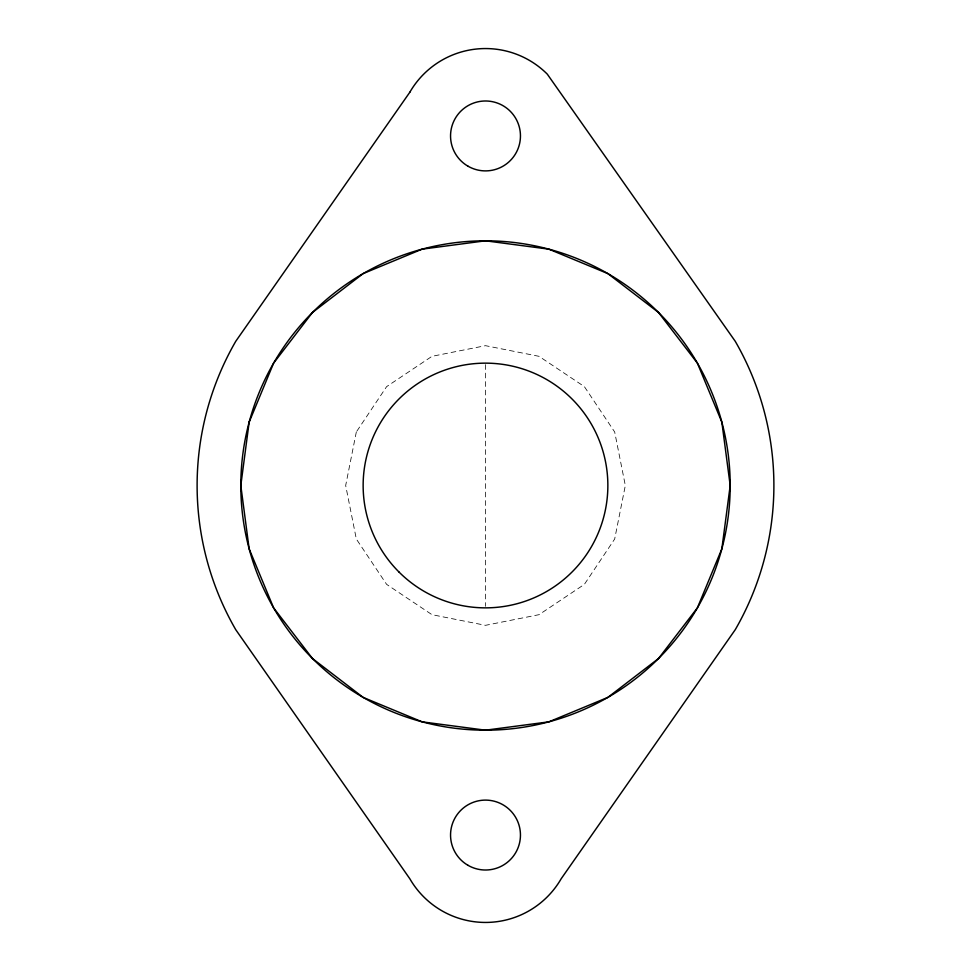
<?xml version="1.0" encoding="UTF-8"?>
<svg xmlns="http://www.w3.org/2000/svg" width="971" height="971" viewBox="0 0 971 971"><rect width="100%" height="100%" fill="white"/><g stroke="black" fill="none" stroke-linecap="round" stroke-linejoin="round"><path stroke-width="0.73" stroke-dasharray="4.86 3.64" d="M485.5 364.611L485.5 606.341M356.321 431.986L345.676 485.5L356.321 539.014L386.628 584.372L431.986 614.679L485.5 625.324L539.014 614.679L584.372 584.372L614.679 539.014L625.324 485.5L614.679 431.986L584.372 386.628L539.014 356.321L485.5 345.676L431.986 356.321L386.628 386.628L356.321 431.986"/><path stroke-width="1.46" d="M249.146 422.167L240.808 485.5L249.146 548.833L273.591 607.846L312.48 658.52L363.154 697.409L422.167 721.854L485.5 730.192L548.833 721.854L607.846 697.409L658.52 658.52L697.409 607.846L721.854 548.833L730.192 485.5L721.854 422.167L697.409 363.154L658.52 312.48L607.846 273.591L548.833 249.146L485.5 240.808L422.167 249.146L363.154 273.591L312.48 312.48L273.591 363.154L249.146 422.167M409.823 92.245L235.747 341.307A288.387 288.387 0 0 0 235.747 629.693L409.823 878.755A87.39 87.39 0 0 0 561.177 878.755L735.253 629.693A288.387 288.387 0 0 0 735.253 341.307L547.292 74.148A87.39 87.39 0 0 0 409.823 92.245M312.48 658.52A244.692 244.692 0 0 0 721.854 548.833A244.692 244.692 0 0 0 422.167 249.146A244.692 244.692 0 0 0 312.48 658.52M468.022 865.331A34.956 34.956 0 0 0 520.456 835.06A34.956 34.956 0 0 0 468.022 804.789A34.956 34.956 0 0 0 468.022 865.331M468.022 166.211A34.956 34.956 0 0 0 520.456 135.94A34.956 34.956 0 0 0 468.022 105.669A34.956 34.956 0 0 0 468.022 166.211M398.984 572.016A122.346 122.346 0 0 0 603.683 517.167A122.346 122.346 0 0 0 453.833 367.317A122.346 122.346 0 0 0 398.984 572.016"/></g></svg>
